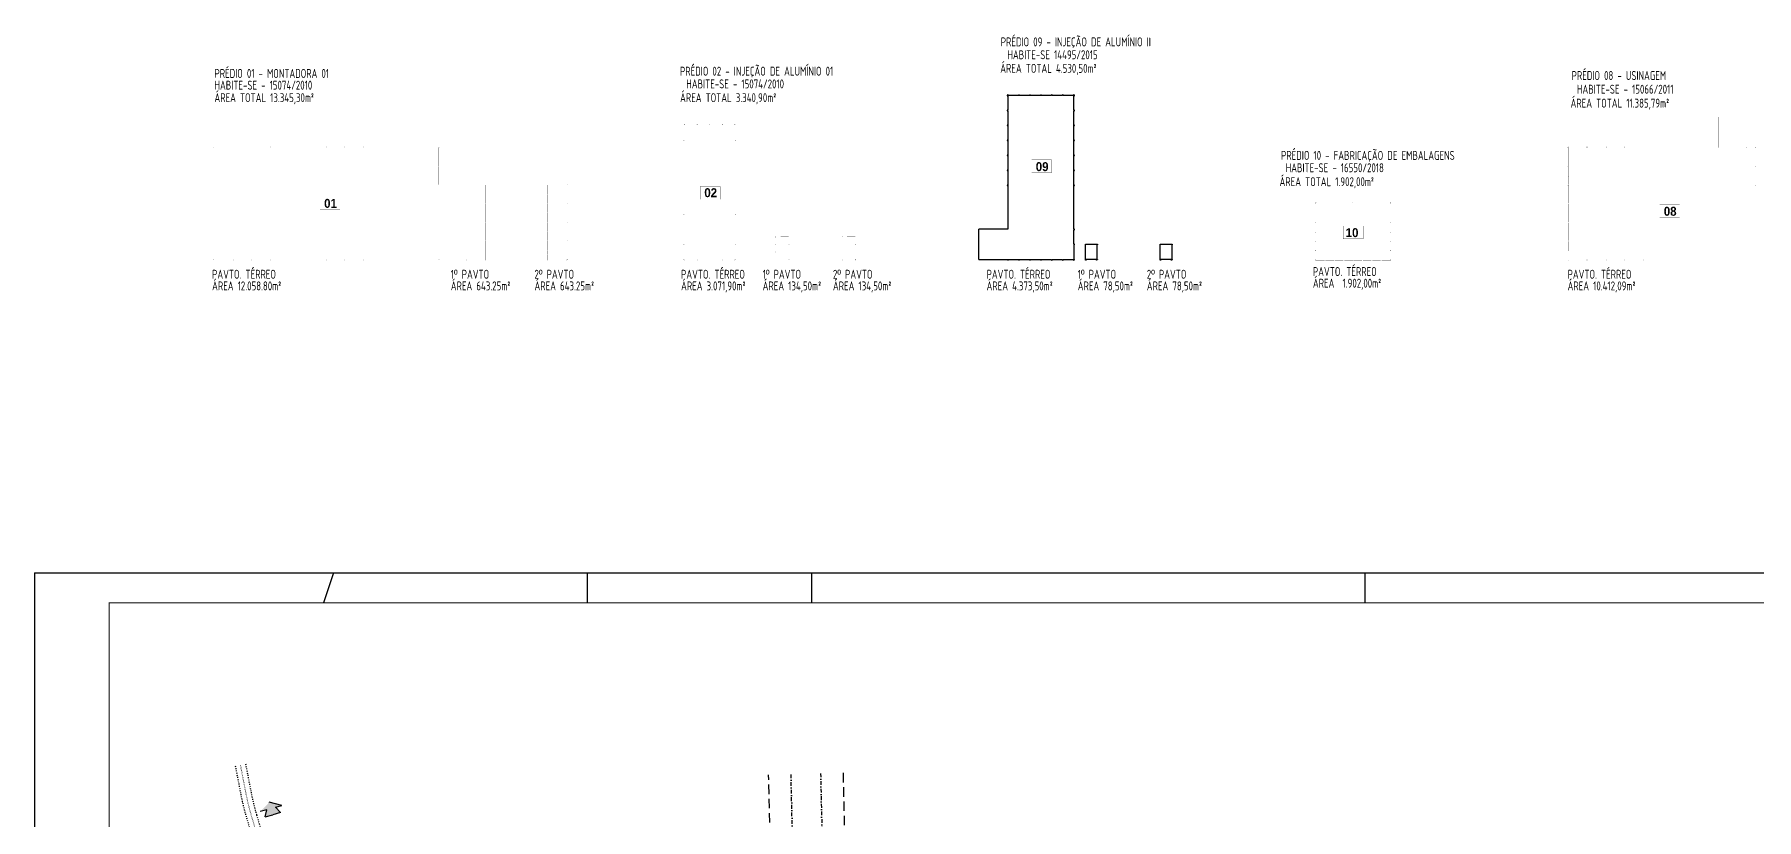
# Model space of a CAD drawing. Header units: millimetres. Extents: x 213327 to 525909, y -6334 to 157033.
# Drawn here: x 213327 to 328513, y 104542 to 157033 of the extents above; entities that cross this region are included whole.
import ezdxf
from ezdxf.enums import TextEntityAlignment as Align

# ---------------------------------------------------------------- set-up
doc = ezdxf.new("R2010")
doc.units = ezdxf.units.MM
for name, pattern in [('ACAD_ISO03W100', [30, 12, -18]), ('CONTINUO', [0]), ('DASHDOT2', [12.7, 6.35, -3.175, 0, -3.175]), ('DASHED', [19.05, 12.7, -6.35])]:
    doc.linetypes.add(name, pattern=pattern)
for name, color, linetype in [('Arq-cota', 1, 'Continuous'), ('Arq-texto', 2, 'Continuous'), ('Arq_formato', 7, 'Continuous'), ('Existente', 3, 'Continuous'), ('Infra-ruas', 3, 'Continuous'), ('Topog-BR101', 2, 'Continuous'), ('Topografia-Linha-AT', 4, 'Continuous')]:
    doc.layers.add(name, color=color, linetype=linetype)
doc.styles.add('BLACK', font='ariblk.ttf')
doc.styles.add('CONART2-5', font='ISOCP.SHX', dxfattribs={"height": 20})

msp = doc.modelspace()

# ---------------------------------------------------------------- hatches: boundary and pattern name
at = {"layer": 'Topog-BR101'}
msp.add_hatch(color=10, dxfattribs=at).paths.add_polyline_path([(229790.31, 105013.13), (229272.55, 104866.23), (228754.78, 104719.32), (228866.66, 105198.62), (228430.15, 105074.77), (229037.5, 105694.65), (229879.89, 105486.1), (229443.39, 105362.26)])

# ---------------------------------------------------------------- linework, layer by layer
at = {"layer": 'Arq-cota', "const_width": 13.5, "elevation": 0}
for points in [[(280027.37, 148644.74), (281360.69, 148644.74), (281360.69, 147780.66), (280027.37, 147780.66)], [(300863.23, 144227.12), (302196.54, 144227.12), (302196.54, 143363.04), (300863.23, 143363.04)]]:
    msp.add_lwpolyline(points, close=True, dxfattribs=at)
at = {"layer": 'Arq-cota', "const_width": 13.5}
for points in [[(257857.61, 146869.7), (259190.93, 146869.7), (259190.93, 146005.63), (257857.61, 146005.63)], [(232427.34, 146190.64), (233760.66, 146190.64), (233760.66, 145326.56), (232427.34, 145326.56)], [(322034.29, 145661.32), (323367.61, 145661.32), (323367.61, 144797.24), (322034.29, 144797.24)]]:
    msp.add_lwpolyline(points, close=True, dxfattribs=at)
at = {"layer": 'Arq_formato', "linetype": 'Continuous'}
for p, q in [((213326.81, 121029.06), (413326.81, 121029.06)), ((213326.81, 121029.06), (213326.81, 21029.06)), ((233326.81, 121029.06), (232653.41, 119029.06)), ((250326.81, 119029.06), (250326.81, 121029.06)), ((265326.81, 119029.06), (265326.81, 121029.06)), ((302326.81, 119029.06), (302326.81, 121029.06))]:
    msp.add_line(p, q, dxfattribs=at)
at = {"layer": 'Arq_formato', "linetype": 'Continuous', "const_width": 80}
msp.add_lwpolyline([(411326.81, 119029.06), (218326.81, 119029.06), (218326.81, 23029.06), (411326.81, 23029.06), (411326.81, 119029.06)], dxfattribs=at)
at = {"layer": 'Existente', "const_width": 5, "elevation": 0}
for points in [[(225318.65, 150764.24), (225318.65, 149495.24), (225297.65, 149495.24), (225297.65, 149465.24), (225350.65, 149465.24), (225350.65, 148245.24), (225297.65, 148245.24), (225297.65, 148215.24), (225350.65, 148215.24), (225350.65, 146995.24), (225297.65, 146995.24), (225297.65, 146965.24), (225350.65, 146965.24), (225350.65, 145745.24), (225297.65, 145745.24), (225297.65, 145715.24), (225350.65, 145715.24), (225350.65, 144495.24), (225297.65, 144495.24), (225297.65, 144465.24), (225350.65, 144465.24), (225350.65, 143245.58), (225297.65, 143245.24), (225297.65, 143215.24), (225350.65, 143215.24), (225350.65, 141995.24), (225297.65, 141995.24), (225297.65, 141965.24), (225337.65, 141965.24), (225337.65, 141925.24), (225367.65, 141925.24), (225367.65, 141978.24), (226587.65, 141978.24), (226587.65, 141925.24), (226617.65, 141925.24), (226617.65, 141978.24), (227837.65, 141978.24), (227837.65, 141925.24), (227867.65, 141925.24), (227867.65, 141978.24), (229087.65, 141978.24), (229087.65, 141925.24), (229117.65, 141925.24), (229117.65, 141978.24), (230337.65, 141978.24), (230337.65, 141925.24), (230367.65, 141925.24), (230367.65, 141978.24), (231587.65, 141978.24), (231587.65, 141925.24), (231617.65, 141925.24), (231617.65, 141978.24), (232837.65, 141978.24), (232837.65, 141925.24), (232867.65, 141925.24), (232867.65, 141978.24), (234087.65, 141978.24), (234087.65, 141925.24), (234117.65, 141925.24), (234117.65, 141978.24), (235337.65, 141978.24), (235337.65, 141925.24), (235367.65, 141925.24), (235367.65, 141978.24), (236587.65, 141978.24), (236587.65, 141925.24), (236617.65, 141925.24), (236617.65, 141978.24), (237837.65, 141978.24), (237837.65, 141925.24), (237867.65, 141925.24), (237867.65, 141978.24), (239087.65, 141978.24), (239087.65, 141925.24), (239117.65, 141925.24), (239117.65, 141978.24), (240337.65, 141978.24), (240337.65, 141925.24), (240367.65, 141925.24), (240367.65, 141965.24), (240407.65, 141965.24), (240407.65, 141995.24), (240367.65, 141995.24), (240367.65, 143215.24), (240407.65, 143215.24), (240407.65, 143245.24), (240367.65, 143245.24), (240367.65, 144465.24), (240407.65, 144465.24), (240407.65, 144495.24), (240367.65, 144495.24), (240367.65, 145715.24), (240407.65, 145715.24), (240407.65, 145745.24), (240372.65, 145745.24), (240367.65, 145745.24), (240367.65, 146965.24), (240407.65, 146965.24), (240407.65, 146995.24), (240354.65, 146995.24), (240354.65, 148215.24), (240407.65, 148215.24), (240407.65, 148245.24), (240354.65, 148245.24), (240354.65, 149465.24), (240407.65, 149465.24), (240407.65, 149495.24), (240367.65, 149495.24), (240367.65, 149535.24), (240337.65, 149535.24), (240337.65, 149482.24), (239117.65, 149482.24), (239117.65, 149535.24), (239087.65, 149535.24), (239087.65, 149482.24), (237886.65, 149482.24), (237886.65, 151514.24), (235318.65, 151514.24), (235318.65, 150196.24), (236568.65, 150196.24), (236568.65, 149482.24), (235367.65, 149482.24), (235367.65, 149535.24), (235337.65, 149535.24), (235337.65, 149482.24), (234117.65, 149482.24), (234117.65, 149535.24), (234087.65, 149535.24), (234087.65, 149482.24), (232867.65, 149482.24), (232867.65, 149535.24), (232837.65, 149535.24), (232837.65, 149482.24), (231617.65, 149482.24), (231617.65, 149535.24), (231587.65, 149535.24), (231587.65, 149482.24), (229117.65, 149482.24), (229117.65, 149535.24), (229087.65, 149535.24), (229087.65, 149482.24), (227892.15, 149482.24), (227886.65, 149482.24), (227886.65, 150764.24), (225318.65, 150764.24), (225318.65, 149495.24), (225297.65, 149495.24), (225297.65, 149465.24), (225350.65, 149465.24)], [(256805.41, 151035.24), (256775.41, 151035.24), (256775.41, 150995.24), (256735.41, 150995.24), (256735.41, 150965.24), (256788.41, 150965.24), (256788.41, 149995.24), (256735.41, 149995.24), (256735.41, 149965.24), (256788.41, 149965.24), (256788.41, 148995.24), (256735.41, 148995.24), (256735.41, 148965.24), (256788.41, 148965.24), (256788.41, 147995.24), (256735.41, 147995.24), (256735.41, 147965.24), (256788.41, 147965.24), (256788.41, 146995.24), (256735.41, 146995.24), (256735.41, 146965.24), (256788.41, 146965.24), (256788.41, 145995.24), (256735.41, 145995.24), (256735.41, 145965.24), (256788.41, 145965.24), (256788.41, 144995.24), (256735.41, 144995.24), (256735.41, 144965.24), (256788.41, 144965.24), (256788.41, 143995.24), (256735.41, 143995.24), (256735.41, 143965.24), (256788.41, 143965.24), (256788.41, 142995.24), (256735.41, 142995.24), (256735.41, 142965.24), (256788.41, 142965.24), (256788.41, 141995.24), (256735.41, 141995.24), (256735.41, 141965.24), (256775.41, 141965.24), (256775.41, 141925.24), (256805.41, 141925.24), (256805.41, 141978.24), (257625.41, 141978.24), (257625.41, 141925.24), (257655.41, 141925.24), (257655.41, 141978.24), (258475.41, 141978.24), (258475.41, 141925.24), (258505.41, 141925.24), (258505.41, 141978.24), (259325.41, 141978.24), (259325.41, 141925.24), (259355.41, 141925.24), (259355.41, 141978.24), (260175.41, 141978.24), (260175.41, 141925.24), (260205.41, 141925.24), (260205.41, 141965.24), (260245.41, 141965.24), (260245.41, 141995.24), (260207.41, 141995.24), (260207.41, 142965.24), (260245.41, 142965.24), (260245.41, 142995.24), (260207.41, 142995.24), (260207.41, 143965.24), (260245.41, 143965.24), (260245.41, 143995.24), (260192.41, 143995.24), (260192.41, 144965.24), (260245.41, 144965.24), (260245.41, 144995.24), (260192.41, 144995.24), (260192.41, 145965.24), (260245.41, 145965.24), (260245.41, 145995.24), (260192.41, 145995.24), (260192.41, 146965.24), (260245.41, 146965.24), (260245.41, 146995.24), (260192.41, 146995.24), (260192.41, 147965.24), (260245.41, 147965.24), (260245.41, 147995.24), (260192.41, 147995.24), (260192.41, 148965.24), (260245.41, 148965.24), (260245.41, 148995.24), (260192.41, 148995.24), (260192.41, 149965.24), (260245.41, 149965.24), (260245.41, 149995.24), (260192.41, 149995.24), (260192.41, 150965.24), (260245.41, 150965.24), (260245.41, 150995.24), (260205.41, 150995.24), (260205.41, 151035.24), (260175.41, 151035.24), (260175.41, 150982.24), (259355.41, 150982.24), (259355.41, 151035.24), (259325.41, 151035.24), (259325.41, 150982.24), (258505.41, 150982.24), (258505.41, 151035.24), (258475.41, 151035.24), (258475.41, 150982.24), (257655.41, 150982.24), (257655.41, 151035.24), (257625.41, 151035.24), (257625.41, 150982.24), (256805.41, 150982.24), (256805.41, 151035.24)], [(325967.14, 149472.24), (325967.14, 151508.24), (320899.14, 151508.24), (320899.14, 149472.24)], [(325967.14, 149472.24), (327163.14, 149472.24), (327163.14, 149525.24), (327203.14, 149525.24), (327203.14, 149472.24), (327813.14, 149472.24), (327813.14, 149495.24), (327843.14, 149495.24), (327843.14, 149472.24), (328413.14, 149472.24), (328413.14, 149525.24), (328453.14, 149525.24), (328453.14, 149495.24), (328483.14, 149495.24), (328483.14, 149455.24), (328430.14, 149455.24), (328430.14, 148245.24), (328483.14, 148245.24), (328483.14, 148205.24), (328430.14, 148205.24), (328430.14, 146995.24), (328483.14, 146995.24), (328483.14, 146955.24), (328430.14, 146955.24), (328430.14, 146415.24), (328453.14, 146415.24), (328453.14, 146385.24), (328430.14, 146385.24), (328430.14, 145745.24), (328483.14, 145745.24), (328483.14, 145705.24), (328453.14, 145705.24), (328453.14, 144495.24), (328483.14, 144495.24), (328483.14, 144455.24), (328453.14, 144455.24), (328453.14, 143245.24), (328483.14, 143245.24), (328483.14, 143205.24), (328453.14, 143205.24), (328453.14, 141995.24), (328483.14, 141995.24), (328483.14, 141955.24), (328453.14, 141955.24), (328453.14, 141925.24), (328413.14, 141925.24), (328413.14, 141978.24), (327203.14, 141978.24), (327203.14, 141925.24), (327163.14, 141925.24), (327163.14, 141978.24), (325953.14, 141978.24), (325953.14, 141925.24), (325913.14, 141925.24), (325913.14, 141978.24), (324703.14, 141978.24), (324703.14, 141925.24), (324663.14, 141925.24), (324663.14, 141978.24), (323453.14, 141978.24), (323453.14, 141925.24), (323413.14, 141925.24), (323413.14, 141978.24), (322773.14, 141978.24), (322773.14, 141955.24), (322743.14, 141955.24), (322743.14, 141978.24), (322203.14, 141978.24), (322203.14, 141925.24), (322163.14, 141925.24), (322163.14, 141978.24), (320953.14, 141978.24), (320953.14, 141925.24), (320913.14, 141925.24), (320913.14, 141978.24), (319703.14, 141978.24), (319703.14, 141925.24), (319663.14, 141925.24), (319663.14, 141978.24), (318453.14, 141978.24), (318453.14, 141925.24), (318413.14, 141925.24), (318413.14, 141978.24), (317203.14, 141978.24), (317203.14, 141925.24), (317163.14, 141925.24), (317163.14, 141978.24), (315953.14, 141978.24), (315953.14, 141925.24), (315913.14, 141925.24), (315913.14, 141955.24), (315883.14, 141955.24), (315883.14, 141995.24), (315928.14, 141995.24), (315928.14, 142565.24), (315913.14, 142565.24), (315913.14, 142595.24), (315936.14, 142595.24), (315936.14, 143205.24), (315883.14, 143205.24), (315883.14, 143245.24), (315936.14, 143245.24), (315936.14, 144455.24), (315883.14, 144455.24), (315883.14, 144495.24), (315936.14, 144495.24), (315936.14, 145705.24), (315883.14, 145705.24), (315883.14, 145745.24), (315936.14, 145745.24), (315936.14, 146955.24), (315883.14, 146955.24), (315883.14, 146995.24), (315936.14, 146995.24), (315936.14, 147535.24), (315913.14, 147535.24), (315913.14, 147565.24), (315936.14, 147565.24), (315936.14, 148205.24), (315883.14, 148205.24), (315883.14, 148245.24), (315936.14, 148245.24), (315936.14, 149455.24), (315883.14, 149455.24), (315883.14, 149495.24), (315913.14, 149495.24), (315913.14, 149525.24)], [(315913.14, 149525.24), (315953.14, 149525.24), (315953.14, 149472.24), (317163.14, 149472.24), (317163.14, 149525.24), (317203.14, 149525.24), (317203.14, 149472.24), (318413.14, 149472.24), (318413.14, 149525.24), (318453.14, 149525.24), (318453.14, 149472.24), (319663.14, 149472.24), (319663.14, 149525.24), (319703.14, 149525.24), (319703.14, 149472.24), (320899.14, 149472.24)], [(243535.4, 146995.24), (243535.4, 146965.24), (243495.4, 146965.24), (243495.4, 145745.24), (243535.4, 145745.24), (243535.4, 145715.24), (243495.4, 145715.24), (243495.4, 144495.24), (243535.4, 144495.24), (243535.4, 144465.24), (243495.4, 144465.24), (243495.4, 143245.24), (243535.4, 143245.24), (243535.4, 143215.24), (243495.4, 143215.24), (243495.4, 141995.24), (243535.4, 141995.24), (243535.4, 141965.24), (243495.4, 141965.24), (243495.4, 141925.24), (243465.4, 141925.24), (243465.4, 141978.24), (242245.4, 141978.24), (242245.4, 141925.24), (242215.4, 141925.24), (242215.4, 142335.24), (242212.9, 142335.24), (242212.9, 142360.24), (242215.4, 142360.24), (242215.4, 142590.24), (242210.4, 142590.24), (242210.4, 142620.24), (242215.4, 142620.24), (242215.4, 143215.24), (242210.4, 143215.24), (242210.4, 143245.24), (242215.4, 143245.24), (242215.4, 143840.24), (242210.4, 143840.24), (242210.4, 143870.24), (242215.4, 143870.24), (242215.4, 144465.24), (242210.4, 144465.24), (242210.4, 144495.24), (242215.4, 144495.24), (242215.4, 145090.24), (242210.4, 145090.24), (242210.4, 145120.24), (242215.4, 145120.24), (242215.4, 145715.24), (242210.4, 145715.24), (242210.4, 145745.24), (242215.4, 145745.24), (242215.4, 146340.24), (242210.4, 146340.24), (242210.4, 146370.24), (242215.4, 146370.24), (242215.4, 146965.24), (242210.4, 146965.24), (242210.4, 146995.24), (243535.4, 146995.24)], [(248983.5, 146995.24), (248983.5, 146965.24), (248943.5, 146965.24), (248943.5, 145745.24), (248983.5, 145745.24), (248983.5, 145715.24), (248943.5, 145715.24), (248943.5, 144495.24), (248983.5, 144495.24), (248983.5, 144465.24), (248943.5, 144465.24), (248943.5, 143245.24), (248983.5, 143245.24), (248983.5, 143215.24), (248943.5, 143215.24), (248943.5, 141995.24), (248983.5, 141995.24), (248983.5, 141965.24), (248943.5, 141965.24), (248943.5, 141925.24), (248913.5, 141925.24), (248913.5, 141978.24), (247693.5, 141978.24), (247693.5, 141925.24), (247663.5, 141925.24), (247663.5, 142335.24), (247661, 142335.24), (247661, 142360.24), (247663.5, 142360.24), (247663.5, 142590.24), (247658.5, 142590.24), (247658.5, 142620.24), (247663.5, 142620.24), (247663.5, 143215.24), (247658.5, 143215.24), (247658.5, 143245.24), (247663.5, 143245.24), (247663.5, 143840.24), (247658.5, 143840.24), (247658.5, 143870.24), (247663.5, 143870.24), (247663.5, 144465.24), (247658.5, 144465.24), (247658.5, 144495.24), (247663.5, 144495.24), (247663.5, 145090.24), (247658.5, 145090.24), (247658.5, 145120.24), (247663.5, 145120.24), (247663.5, 145715.24), (247658.5, 145715.24), (247658.5, 145745.24), (247663.5, 145745.24), (247663.5, 146340.24), (247658.5, 146340.24), (247658.5, 146370.24), (247663.5, 146370.24), (247663.5, 146965.24), (247658.5, 146965.24), (247658.5, 146995.24), (248983.5, 146995.24)], [(262929.31, 141925.24), (262899.31, 141925.24), (262899.31, 142460.24), (262894.31, 142460.24), (262894.31, 142500.24), (262899.31, 142500.24), (262899.31, 142960.24), (262894.31, 142960.24), (262894.31, 143000.24), (262899.31, 143000.24), (262899.31, 143460.24), (262894.31, 143460.24), (262894.31, 143500.24), (262934.31, 143500.24), (262934.31, 143495.24), (263244.31, 143495.24), (263244.31, 143500.24), (263284.31, 143500.24), (263764.31, 143500.24), (263781.31, 143500.24), (263781.31, 142995.24), (263819.31, 142995.24), (263819.31, 142965.24), (263781.31, 142965.24), (263781.31, 141995.24), (263819.31, 141995.24), (263819.31, 141965.24), (263779.31, 141965.24), (263779.31, 141925.24), (263749.31, 141925.24), (263749.31, 141978.24), (262929.31, 141978.24), (262929.31, 141925.24)], [(267374.26, 141925.24), (267344.26, 141925.24), (267344.26, 142460.24), (267339.26, 142460.24), (267339.26, 142500.24), (267344.26, 142500.24), (267344.26, 142960.24), (267339.26, 142960.24), (267339.26, 143000.24), (267344.26, 143000.24), (267344.26, 143460.24), (267339.26, 143460.24), (267339.26, 143500.24), (267379.26, 143500.24), (267379.26, 143495.24), (267689.26, 143495.24), (267689.26, 143500.24), (267729.26, 143500.24), (268209.26, 143500.24), (268226.26, 143500.24), (268226.26, 142995.24), (268264.26, 142995.24), (268264.26, 142965.24), (268226.26, 142965.24), (268226.26, 141995.24), (268264.26, 141995.24), (268264.26, 141965.24), (268224.26, 141965.24), (268224.26, 141925.24), (268194.26, 141925.24), (268194.26, 141978.24), (267374.26, 141978.24), (267374.26, 141925.24)]]:
    msp.add_lwpolyline(points, dxfattribs=at)
msp.add_lwpolyline([(304054.88, 145090.24), (304021.88, 145090.24), (304021.88, 145752.74), (304054.88, 145752.74), (304054.88, 145777.74), (304004.88, 145777.74), (304004.88, 145769.74), (303417.38, 145769.74), (303417.38, 145792.74), (303392.38, 145792.74), (303392.38, 145769.74), (302792.38, 145769.74), (302792.38, 145792.74), (302767.38, 145792.74), (302767.38, 145769.74), (302167.38, 145769.74), (302167.38, 145792.74), (302142.38, 145792.74), (302142.38, 145769.74), (301549.88, 145769.74), (301549.88, 145792.74), (301509.88, 145792.74), (301509.88, 145769.74), (300917.38, 145769.74), (300917.38, 145792.74), (300892.38, 145792.74), (300892.38, 145769.74), (300292.38, 145769.74), (300292.38, 145792.74), (300267.38, 145792.74), (300267.38, 145769.74), (299667.38, 145769.74), (299667.38, 145792.74), (299642.38, 145792.74), (299642.38, 145769.74), (299054.88, 145769.74), (299054.88, 145777.74), (299004.88, 145777.74), (299004.88, 145752.74), (299037.88, 145752.74), (299037.88, 145090.24), (299004.88, 145090.24), (299004.88, 145065.24), (299037.88, 145065.24), (299037.88, 144465.24), (299004.88, 144465.24), (299004.88, 144440.24), (299037.88, 144440.24), (299037.88, 143840.24), (299004.88, 143840.24), (299004.88, 143815.24), (299037.88, 143815.24), (299037.88, 143215.24), (299004.88, 143215.24), (299004.88, 143190.24), (299037.88, 143190.24), (299037.88, 142590.24), (299004.88, 142590.24), (299004.88, 142565.24), (299037.88, 142565.24), (299037.88, 141965.24), (299004.88, 141965.24), (299004.88, 141940.24), (299627.38, 141940.24), (299627.38, 141925.24), (299682.38, 141925.24), (299682.38, 141940.24), (300252.38, 141940.24), (300252.38, 141925.24), (300307.38, 141925.24), (300307.38, 141940.24), (300877.38, 141940.24), (300877.38, 141925.24), (300932.38, 141925.24), (300932.38, 141940.24), (301509.88, 141940.24), (301509.88, 141932.74), (301549.88, 141932.74), (301549.88, 141940.24), (302127.38, 141940.24), (302127.38, 141925.24), (302182.38, 141925.24), (302182.38, 141940.24), (302752.38, 141940.24), (302752.38, 141925.24), (302807.38, 141925.24), (302807.38, 141940.24), (303377.38, 141940.24), (303377.38, 141925.24), (303432.38, 141925.24), (303432.38, 141940.24), (304054.88, 141940.24), (304054.88, 141965.24), (304021.88, 141965.24), (304021.88, 142565.24), (304054.88, 142565.24), (304054.88, 142590.24), (304021.88, 142590.24), (304021.88, 143190.24), (304054.88, 143190.24), (304054.88, 143215.24), (304021.88, 143215.24), (304021.88, 143815.24), (304054.88, 143815.24), (304054.88, 143840.24), (304021.88, 143840.24), (304021.88, 144440.24), (304054.88, 144440.24), (304054.88, 144465.24), (304021.88, 144465.24), (304021.88, 145065.24), (304054.88, 145065.24)], close=True, dxfattribs=at)
at = {"layer": 'Infra-ruas'}
msp.add_line((276501.05, 141978.24, 0), (276501.05, 144008.24, 0), dxfattribs=at)
at = {"layer": 'Infra-ruas', "elevation": 0}
for points in [[(276501.05, 141978.24), (278431.05, 141978.24), (278431.05, 141938.24), (278461.05, 141938.24), (278461.05, 141991.24), (279164.39, 141991.24), (279164.39, 141938.24), (279194.39, 141938.24), (279194.39, 141991.24), (279897.72, 141991.24), (279897.72, 141938.24), (279927.72, 141938.24), (279927.72, 141991.24), (280631.05, 141991.24), (280631.05, 141938.24), (280661.05, 141938.24), (280661.05, 141991.24), (281364.39, 141991.24), (281364.39, 141938.24), (281394.39, 141938.24), (281394.39, 141991.24), (282097.72, 141991.24), (282097.72, 141938.24), (282127.72, 141938.24), (282127.72, 141991.24), (282831.05, 141991.24), (282831.05, 141938.24), (282861.05, 141938.24), (282861.05, 141978.24), (282901.05, 141978.24), (282901.05, 142008.24), (282863.05, 142008.24), (282863.05, 142978.24), (282901.05, 142978.24), (282901.05, 143008.24), (282848.05, 143008.24), (282848.05, 143978.24), (282901.05, 143978.24), (282901.05, 144008.24), (282848.05, 144008.24), (282848.05, 146936.85), (282901.05, 146936.85), (282901.05, 146966.85), (282848.05, 146966.85), (282848.05, 147936.85), (282901.05, 147936.85), (282901.05, 147966.85), (282848.05, 147966.85), (282848.05, 148936.85), (282901.05, 148936.85), (282901.05, 148966.85), (282848.05, 148966.85), (282848.05, 149936.85), (282901.05, 149936.85), (282901.05, 149966.85), (282848.05, 149966.85), (282848.05, 150936.85), (282901.05, 150936.85), (282901.05, 150966.85), (282848.05, 150966.85), (282848.05, 151936.85), (282901.05, 151936.85), (282901.05, 151966.85), (282848.05, 151966.85), (282848.05, 152936.85), (282901.05, 152936.85), (282901.05, 152966.85), (282861.05, 152966.85), (282861.05, 153006.85), (282831.05, 153006.85), (282831.05, 152953.85), (282127.72, 152953.85), (282127.72, 153006.85), (282097.72, 153006.85), (282097.72, 152953.85), (281394.39, 152953.85), (281394.39, 153006.85), (281364.39, 153006.85), (281364.39, 152953.85), (280661.05, 152953.85), (280661.05, 153006.85), (280631.05, 153006.85), (280631.05, 152953.85), (279927.72, 152953.85), (279927.72, 153006.85), (279897.72, 153006.85), (279897.72, 152953.85), (279194.39, 152953.85), (279194.39, 153006.85), (279164.39, 153006.85), (279164.39, 152953.85), (278461.05, 152953.85), (278461.05, 153006.85), (278431.05, 153006.85), (278431.05, 152966.85), (278391.05, 152966.85), (278391.05, 152936.85), (278444.05, 152936.85), (278444.05, 151966.85), (278391.05, 151966.85), (278391.05, 151936.85), (278444.05, 151936.85), (278444.05, 150966.85), (278391.05, 150966.85), (278391.05, 150936.85), (278444.05, 150936.85), (278444.05, 149966.85), (278391.05, 149966.85), (278391.05, 149936.85), (278444.05, 149936.85), (278444.05, 148966.85), (278391.05, 148966.85), (278391.05, 148936.85), (278444.05, 148936.85), (278444.05, 147966.85), (278391.05, 147966.85), (278391.05, 147936.85), (278444.05, 147936.85), (278444.05, 146966.85), (278391.05, 146966.85), (278391.05, 146936.85), (278444.05, 146936.85), (278444.05, 144008.24), (276501.05, 144008.24)], [(283631.91, 141938.24), (283631.91, 142973.24), (283626.91, 142973.24), (283626.91, 143013.24), (283666.91, 143013.24), (283666.91, 143008.24), (284435.25, 143008.24), (284435.25, 142978.24), (284397.25, 142978.24), (284397.25, 142008.24), (284435.25, 142008.24), (284435.25, 141978.24), (284395.25, 141978.24), (284395.25, 141938.24), (284365.25, 141938.24), (284365.25, 141991.24), (283661.91, 141991.24), (283661.91, 141938.24), (283631.91, 141938.24)], [(288629.31, 141938.24), (288629.31, 142973.24), (288624.31, 142973.24), (288624.31, 143013.24), (288664.31, 143013.24), (288664.31, 143008.24), (289432.64, 143008.24), (289432.64, 142978.24), (289394.64, 142978.24), (289394.64, 142008.24), (289432.64, 142008.24), (289432.64, 141978.24), (289392.64, 141978.24), (289392.64, 141938.24), (289362.64, 141938.24), (289362.64, 141991.24), (288659.31, 141991.24), (288659.31, 141938.24), (288629.31, 141938.24)]]:
    msp.add_lwpolyline(points, dxfattribs=at)
at = {"layer": 'Topog-BR101', "color": 10}
for p, q in [((228866.66, 105198.62), (228430.15, 105074.77)), ((228754.78, 104719.32), (228866.66, 105198.62)), ((228754.78, 104719.32), (229272.55, 104866.23)), ((229879.89, 105486.1), (229037.5, 105694.65)), ((229790.31, 105013.13), (229272.55, 104866.23)), ((229443.39, 105362.26), (229879.89, 105486.1)), ((229790.31, 105013.13), (229443.39, 105362.26))]:
    msp.add_line(p, q, dxfattribs=at)
at = {"layer": 'Topog-BR101', "color": 2, "linetype": 'ACAD_ISO03W100', "ltscale": 5}
for points in [[(226760.39, 108123.75), (227127.28, 106234.21, 0.02384242), (227513.76, 104651.2, 0.003837414), (228153.32, 102545.03, 0.002076466), (228876.01, 100262.53, 0.013065357), (229731.59, 97819.92, 0.005122054), (231210.93, 94042.79, -0.009704467), (232574.88, 90464.01, 0.010062991), (234321.68, 85890.57, -0.009803698), (235171.34, 83669.45), (236775.64, 79499.26), (238867.66, 74029.66), (243734.24, 61362.81)], [(227447.56, 108257.17), (227814.45, 106367.64, 0.02384242), (228185.11, 104849.45, 0.003837414), (228821.54, 102753.55, 0.002076466), (229542.48, 100476.6, 0.013065357), (230385.97, 98068.5, 0.005122054), (231860.07, 94304.73, -0.009704467), (233233.7, 90700.57, 0.010062991), (234970.45, 86153.44, -0.009772944), (235827.36, 83913.79), (237429.21, 79749.97), (239521.28, 74280.22), (244387.67, 61613.85)]]:
    msp.add_lwpolyline(points, format="xyb", dxfattribs=at)
at = {"layer": 'Topog-BR101', "color": 2, "linetype": 'CONTINUO', "ltscale": 5, "const_width": 15}
for points in [[(227084.34, 108186.65), (227451.23, 106297.12, 0.02384242), (227830.25, 104744.66, 0.003837414), (228468.34, 102643.33, 0.002076466), (229190.2, 100363.45, 0.013065357), (230040.08, 97937.11, 0.005122054), (231516.95, 94166.28, -0.009704467), (232885.46, 90575.53, 0.010062991), (234627.53, 86014.49, -0.009789134), (235480.61, 83784.63), (237083.75, 79617.45), (239175.8, 74147.78), (244042.28, 61481.16)], [(227123.61, 108194.27), (227490.5, 106304.74, 0.02384242), (227868.62, 104755.99, 0.003837414), (228506.52, 102655.25, 0.002076466), (229228.28, 100375.68, 0.013065357), (230077.48, 97951.31, 0.005122054), (231554.04, 94181.25, -0.009704467), (232923.11, 90589.05, 0.010062991), (234664.6, 86029.51, -0.009787376), (235518.09, 83798.6), (237121.1, 79631.78), (239213.15, 74162.1), (244079.62, 61495.5)]]:
    msp.add_lwpolyline(points, format="xyb", dxfattribs=at)
at = {"layer": 'Topografia-Linha-AT', "color": 3, "linetype": 'DASHED', "ltscale": 50}
for points in [[(264252.98, 31429.12), (263636.61, 55990.87), (262995.8, 83390.71), (262431.04, 107539.11)], [(267409.78, 107656.59), (268273.21, 71206.94), (269279.95, 31556.32)]]:
    msp.add_lwpolyline(points, dxfattribs=at)
at = {"layer": 'Topografia-Linha-AT', "linetype": 'DASHDOT2', "ltscale": 40}
for points in [[(265752.51, 31466.75), (265136.17, 56027.22), (264495.39, 83425.78), (263930.63, 107574.18)], [(265910.2, 107621.07), (266773.66, 71170.15), (267780.44, 31518.24)]]:
    msp.add_lwpolyline(points, dxfattribs=at)

# ---------------------------------------------------------------- texts
at = {"layer": 'Arq-texto', "color": 7, "style": 'CONART2-5', "width": 0.8}
for s, height, p in [('PRÉDIO 09 - INJEÇÃO DE ALUMÍNIO II', 597.8622, (277961.76, 156237.83, -3935.55)), ('PRÉDIO 01 - MONTADORA 01', 597.8622, (225367.17, 154128.32)), ('PRÉDIO 02 - INJEÇÃO DE ALUMÍNIO 01', 597.8622, (256505.96, 154279.22, -3935.55)), ('ÁREA TOTAL 4.530,50m²', 597.8622, (277925.74, 154466.6, 0)), ('PRÉDIO 08 - USINAGEM', 597.8622, (316141.88, 153988.76, -1964.26)), ('ÁREA TOTAL 13.345,30m²', 597.8622, (225367.17, 152507.99)), ('HABITE-SE - 15074/2010', 597.8622, (225367.17, 153342.81)), ('ÁREA TOTAL 3.340,90m²', 597.8622, (256510.88, 152507.99)), ('ÁREA TOTAL 11.385,79m²', 597.8622, (316073.51, 152141.26, 0)), ('PRÉDIO 10 - FABRICAÇÃO DE EMBALAGENS', 597.8622, (296708.92, 148648.1, -3935.55)), ('ÁREA TOTAL 1.902,00m²', 597.8622, (296607.18, 146889.69, -3935.55)), ('ÁREA 12.058.80m²', 597.8622, (225207.94, 139922.57)), ('PAVTO. TÉRREO', 597.8622, (225207.94, 140701.43)), ('1º PAVTO', 597.862, (241172.98, 140701.43)), ('ÁREA 643.25m²', 597.8622, (241172.98, 139922.57)), ('2º PAVTO', 597.862, (246773.23, 140701.43, 0)), ('ÁREA 643.25m²', 597.8622, (246773.23, 139922.57, 0)), ('ÁREA 3.071,90m²', 597.8622, (256576.46, 139922.57)), ('PAVTO. TÉRREO', 597.8622, (256576.46, 140701.43)), ('1º PAVTO', 597.862, (262033.4, 140701.43)), ('ÁREA 134,50m²', 597.8622, (262033.4, 139922.57)), ('2º PAVTO', 597.862, (266735.05, 140701.43, 0)), ('ÁREA 134,50m²', 597.8622, (266735.05, 139922.57, 0)), ('ÁREA 4.373,50m²', 597.8622, (277011.77, 139922.57)), ('PAVTO. TÉRREO', 597.8622, (277011.77, 140701.43)), ('1º PAVTO', 597.862, (283108.81, 140701.43)), ('ÁREA 78,50m²', 597.8622, (283108.81, 139922.57)), ('2º PAVTO', 597.862, (287728.68, 140701.43, 0)), ('ÁREA 78,50m²', 597.8622, (287728.68, 139922.57, 0)), ('ÁREA  1.902,00m²', 597.8622, (298838.19, 140103.85, 0)), ('PAVTO. TÉRREO', 597.8622, (298838.19, 140882.71, 0)), ('ÁREA 10.412,09m²', 597.8622, (315873.32, 139922.57)), ('PAVTO. TÉRREO', 597.8622, (315873.32, 140701.43))]:
    msp.add_text(s, height=height, dxfattribs=at).set_placement(p)
for s, p in [('HABITE-SE 14495/2015', (284441.03, 155376.02, -3935.55)), ('HABITE-SE - 15074/2010', (263465.41, 153427.47)), ('HABITE-SE - 15066/2011', (322957.55, 153072.98, 0)), ('HABITE-SE - 16550/2018', (303586.88, 147821.41, -3935.55))]:
    msp.add_text(s, height=597.8622, dxfattribs=at).set_placement(p, align=Align.RIGHT)
at = {"layer": 'Arq-texto', "style": 'BLACK', "width": 0.8}
for s, p in [('09', (280301.94, 147894.2, 0)), ('02', (258132.18, 146152.87, 0)), ('01', (232701.92, 145440.1, 0)), ('08', (322308.87, 144910.78, 0)), ('10', (301029.41, 143480.85, 0))]:
    msp.add_text(s, height=600, dxfattribs=at).set_placement(p)

doc.saveas('drawing.dxf')
